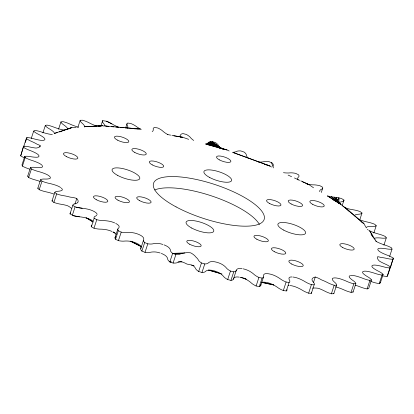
<?xml version="1.0" encoding="UTF-8"?>
<svg xmlns="http://www.w3.org/2000/svg" width="414" height="414" viewBox="0 0 414 414"><rect width="100%" height="100%" fill="white"/><g stroke="black" fill="none" stroke-linecap="round" stroke-linejoin="round"><path stroke-width="0.62" d="M24.426 157.874A12.073 3.71 18.1 0 1 20.7 155.861L23.582 146.245A12.073 3.71 18.1 0 1 29.689 146.98A20.017 6.153 18.1 0 0 36.07 148.062A8.089 3.855 11.9 0 0 40.215 145.852A8.089 0.999 12.8 0 0 37.369 144.372A20.017 6.153 18.1 0 0 31.63 141.464A12.073 3.71 18.1 0 1 26.33 138.442L26.941 137.526A12.073 3.71 18.1 0 1 33.467 138.711A20.017 6.153 18.1 0 0 40.132 140.227A7.913 2.432 18.1 0 0 43.31 137.205A20.017 6.153 18.1 0 0 38.212 134.198A12.073 3.71 18.1 0 1 33.658 131.129L31.267 138.436M20.7 155.861L23.582 146.245M389.626 256.421L392.017 249.109A12.073 3.71 18.1 0 1 386.474 248.855A20.017 6.153 18.1 0 0 380.538 248.229A7.913 2.432 18.1 0 0 381.144 252.493A20.017 6.153 18.1 0 0 387.38 255.231A12.073 3.71 18.1 0 1 393.3 258.139L390.418 267.754A12.073 3.71 18.1 0 1 389.993 267.76L387.059 276.474A12.073 3.71 18.1 0 1 382.267 275.74M390.5 266.849L390.418 267.754M23.872 147.224A12.073 3.71 18.1 0 1 23.546 146.965L26.33 138.442M25.347 142.395L26.941 137.526M38.761 156.668A7.913 2.432 18.1 0 1 36.251 157.242A20.017 6.153 18.1 0 1 30.315 156.621A12.073 3.71 18.1 0 0 24.773 156.363L21.983 164.891L22.408 166.117A12.073 3.71 18.1 0 0 28.799 168.84A20.017 6.153 18.1 0 1 29.932 169.207M22.408 166.117L25.197 157.594L24.773 156.363M40.437 181.534A20.017 6.153 18.1 0 0 35.335 179.955A12.073 3.71 18.1 0 1 28.628 177.487L27.697 176.147L30.481 167.618A12.073 3.71 18.1 0 1 35.319 167.396A20.017 6.153 18.1 0 0 40.67 167.546A7.913 2.432 18.1 0 0 42.414 165.843M42.901 132.894L45.286 125.582L46.875 125.069A12.073 3.71 18.1 0 1 53.742 127.072A20.017 6.153 18.1 0 0 60.491 129.323A7.913 2.432 18.1 0 0 64.807 130.027M28.628 177.487L31.417 168.964L30.481 167.618M39.842 146.98L40.215 145.852M53.996 194.099A7.913 2.432 18.1 0 0 52.847 193.68A20.017 6.153 18.1 0 0 46.063 191.837A12.073 3.71 18.1 0 1 39.206 189.69L37.788 188.266L40.577 179.738A12.073 3.71 18.1 0 1 44.593 179.039A20.017 6.153 18.1 0 0 49.214 178.719L50.156 178.274M58.545 129.246L60.936 121.933L62.954 121.644A12.073 3.71 18.1 0 1 69.743 123.988A20.017 6.153 18.1 0 0 76.279 126.529A7.913 2.432 18.1 0 0 78.619 127.17M39.206 189.69L41.995 181.161L40.577 179.738M71.518 208.289A8.089 2.945 30.3 0 0 67.353 205.644A20.017 6.153 18.1 0 0 60.718 204.2A12.073 3.71 18.1 0 1 53.882 202.42L52.014 200.956L54.798 192.427A12.073 3.71 18.1 0 1 57.898 191.268A20.017 6.153 18.1 0 0 61.686 190.481A7.913 2.432 18.1 0 0 61.313 188.08M77.822 127.584L80.207 120.277L82.619 120.215A12.073 3.71 18.1 0 1 89.155 122.839A20.017 6.153 18.1 0 0 95.323 125.608A8.089 2.924 5.9 0 0 102.424 125.711A8.089 0.916 21.9 0 0 103.867 126.042M53.882 202.42L56.666 193.897L54.798 192.427M92.627 220.802A7.913 2.432 18.1 0 0 85.258 217.748A20.017 6.153 18.1 0 0 79.431 216.786L78.939 216.739A12.073 3.71 18.1 0 1 73.454 215.71L70.018 213.893L72.807 205.37A12.073 3.71 18.1 0 1 74.903 203.781A20.017 6.153 18.1 0 0 77.609 202.684M74.944 204.143L76.781 198.513A8.089 1.92 6.4 0 0 70.137 197.121A20.017 6.153 18.1 0 0 63.502 195.677A12.073 3.71 18.1 0 1 56.666 193.897M100.85 126.13L102.641 120.65L106.512 121.24A12.073 3.71 18.1 0 1 111.506 123.662L111.92 123.915A20.017 6.153 18.1 0 0 117.146 126.591A7.913 2.432 18.1 0 0 118.259 127.046M72.295 215.373L75.079 206.845L72.807 205.37M111.868 231.436A7.913 2.432 18.1 0 0 106.134 229.692A20.017 6.153 18.1 0 0 100.286 229.144A12.073 3.71 18.1 0 1 93.988 228.223L91.365 226.774L94.154 218.245A12.073 3.71 18.1 0 1 95.199 216.268A20.017 6.153 18.1 0 0 96.7 215.259M125.608 128.055L127 123.791M93.988 228.223L96.772 219.694L94.154 218.245M115.04 237.579L117.83 229.051M140.874 248.296A20.017 6.153 18.1 0 0 140.548 246.102A7.913 2.432 18.1 0 0 129.458 241.181A20.017 6.153 18.1 0 0 124.221 241.103A12.073 3.71 18.1 0 1 118.43 240.653L115.522 239.266L118.311 230.738A12.073 3.71 18.1 0 1 118.285 228.419A20.017 6.153 18.1 0 0 119.097 226.386A7.913 2.432 18.1 0 0 115.682 223.4M118.43 240.653L121.214 232.125A12.073 3.71 18.1 0 0 127.005 232.58A20.017 6.153 18.1 0 1 132.242 232.652A7.913 2.432 18.1 0 1 143.337 237.579A20.017 6.153 18.1 0 1 143.658 239.768L140.734 248.638M160.166 253.011A7.913 2.432 18.1 0 0 154.655 251.935A20.017 6.153 18.1 0 0 150.158 252.333A12.073 3.71 18.1 0 1 145.019 252.359L141.898 251.07L144.688 242.547A12.073 3.71 18.1 0 1 143.482 240.296M145.019 252.359L147.803 243.83A12.073 3.71 18.1 0 0 152.947 243.805A20.017 6.153 18.1 0 1 157.439 243.406A7.913 2.432 18.1 0 1 162.95 244.488M239.344 277.163A7.913 2.432 18.1 0 0 235.157 277.251A20.017 6.153 18.1 0 0 233.465 278.974A12.073 3.71 18.1 0 1 230.95 280.387L227.669 279.569A12.073 3.71 18.1 0 1 223.612 276.516A20.017 6.153 18.1 0 0 220.3 273.545A7.913 2.432 18.1 0 0 208.164 270.192A20.017 6.153 18.1 0 0 205.463 271.501A12.073 3.71 18.1 0 1 201.98 272.474L198.668 271.475A12.073 3.71 18.1 0 1 195.532 268.495A20.017 6.153 18.1 0 0 193.193 265.664A8.089 1.703 7.2 0 0 187.03 264.111A8.089 1.723 29.1 0 0 181.891 261.881L181.104 261.684A20.017 6.153 18.1 0 0 177.466 262.548A12.073 3.71 18.1 0 1 173.099 263.056L169.843 261.896L172.633 253.368A12.073 3.71 18.1 0 1 170.485 250.542A20.017 6.153 18.1 0 0 169.176 247.914A7.913 2.432 18.1 0 0 164.11 244.897M173.099 263.056L175.883 254.527A12.073 3.71 18.1 0 0 180.25 254.025A20.017 6.153 18.1 0 1 183.894 253.156L184.82 252.918A8.089 3.141 6.4 0 1 190.709 252.85A8.089 3.162 29.7 0 1 195.977 257.135A20.017 6.153 18.1 0 1 198.316 259.971A12.073 3.71 18.1 0 0 201.458 262.947L204.764 263.951A12.073 3.71 18.1 0 0 208.252 262.978A20.017 6.153 18.1 0 1 210.949 261.669A7.913 2.432 18.1 0 1 223.089 265.017A20.017 6.153 18.1 0 1 226.396 267.987A12.073 3.71 18.1 0 0 230.453 271.041L233.734 271.863A12.073 3.71 18.1 0 0 236.249 270.445A20.017 6.153 18.1 0 1 237.941 268.727A7.913 2.432 18.1 0 1 242.133 268.634M198.668 271.475L201.458 262.947M201.98 272.474L204.764 263.951M227.669 279.569L230.453 271.041M230.95 280.387L233.734 271.863M233.408 279.15L236.301 270.27M260.742 284.573A20.017 6.153 18.1 0 0 260.779 284.775A12.073 3.71 18.1 0 1 259.293 286.602L256.121 285.981L258.905 277.458A12.073 3.71 18.1 0 1 254.03 274.399A20.017 6.153 18.1 0 0 249.839 271.367A7.913 2.432 18.1 0 0 243.261 268.852M259.293 286.602L262.083 278.073A12.073 3.71 18.1 0 0 263.568 276.252A20.017 6.153 18.1 0 1 264.204 274.161A7.913 2.432 18.1 0 1 275.564 276.029A20.017 6.153 18.1 0 1 280.547 279.046A12.073 3.71 18.1 0 0 286.115 282.032L289.107 282.431A12.073 3.71 18.1 0 0 289.526 280.242A20.017 6.153 18.1 0 1 289.096 277.835A7.913 2.432 18.1 0 1 291.87 276.956M260.742 285.546L263.532 277.023M261.42 282.684A7.913 2.432 18.1 0 1 272.779 284.558A20.017 6.153 18.1 0 1 277.758 287.57A12.073 3.71 18.1 0 0 283.331 290.556L286.115 282.032M283.331 290.556L286.322 290.954L289.107 282.431M321.305 192.489L322.703 188.225M308.627 293.179L311.411 284.651L314.143 284.822L311.359 293.35L308.627 293.179A12.073 3.71 18.1 0 1 302.494 290.338A20.017 6.153 18.1 0 0 296.854 287.409A7.913 2.432 18.1 0 0 290.054 285.546M313.419 282.659L315.261 277.028A8.089 1.941 29.9 0 1 321.466 279.864A20.017 6.153 18.1 0 1 327.629 282.633A12.073 3.71 18.1 0 0 334.17 285.256L336.577 285.194L333.793 293.723L331.381 293.785A12.073 3.71 18.1 0 1 324.845 291.161A20.017 6.153 18.1 0 0 318.676 288.392A8.089 2.924 5.9 0 0 312.617 288.128M342.187 205.587L343.982 200.107L341.705 198.627A12.073 3.71 18.1 0 0 335.061 197.261A20.017 6.153 18.1 0 1 328.742 196.252A7.913 2.432 18.1 0 1 327.572 195.957L340.153 203.916L331.479 196.795L339.568 203.641A8.089 0.911 14.4 0 0 340.898 204.221A8.089 2.945 30.3 0 0 346.647 208.356A20.017 6.153 18.1 0 0 353.282 209.8A12.073 3.71 18.1 0 1 360.118 211.58L361.986 213.044L359.797 219.746M331.381 293.785L334.17 285.256M351.046 292.356L353.83 283.828L355.854 283.538L353.064 292.067L351.046 292.356A12.073 3.71 18.1 0 1 344.257 290.012A20.017 6.153 18.1 0 0 337.72 287.471A7.913 2.432 18.1 0 0 335.381 286.83M373.821 233.041L376.212 225.733L374.794 224.31A12.073 3.71 18.1 0 0 367.937 222.163A20.017 6.153 18.1 0 1 361.153 220.32A7.913 2.432 18.1 0 1 358.897 219.446M355.217 285.168A20.017 6.153 18.1 0 1 360.258 286.928A12.073 3.71 18.1 0 0 367.125 288.931L369.914 280.402L371.498 279.89A12.073 3.71 18.1 0 0 367.808 276.857A20.017 6.153 18.1 0 1 363.476 273.825A7.913 2.432 18.1 0 1 368.444 271.548A20.017 6.153 18.1 0 1 375.239 273.452A12.073 3.71 18.1 0 0 382.019 275.067L383.131 274.342A12.073 3.71 18.1 0 0 378.577 271.279A20.017 6.153 18.1 0 1 373.48 268.272A7.913 2.432 18.1 0 1 376.652 265.25A20.017 6.153 18.1 0 1 383.323 266.761A12.073 3.71 18.1 0 0 389.843 267.951M371.498 279.89L368.714 288.418L367.125 288.931M383.913 245.166L386.303 237.853L385.372 236.513A12.073 3.71 18.1 0 0 378.665 234.045A20.017 6.153 18.1 0 1 371.901 231.85A7.913 2.432 18.1 0 1 368.843 230.381M370.753 281.422A20.017 6.153 18.1 0 1 372.45 281.975A12.073 3.71 18.1 0 0 379.229 283.595L382.019 275.067M379.229 283.595L380.342 282.871L383.131 274.342M390.511 266.668L393.3 258.139M387.059 276.474L387.67 275.558L390.454 267.035A12.073 3.71 18.1 0 0 385.155 264.008A20.017 6.153 18.1 0 1 379.415 261.099A8.089 3.866 24.1 0 1 377.47 256.887A8.089 1.009 23.6 0 1 380.714 257.41A20.017 6.153 18.1 0 1 387.095 258.491A12.073 3.71 18.1 0 0 393.207 259.226M23.546 146.965L23.789 146.582M390.454 267.035L390.004 267.723M23.945 146.354L24.157 146.049M33.658 131.129L34.771 130.405A12.073 3.71 18.1 0 1 41.55 132.025A20.017 6.153 18.1 0 0 48.34 133.929A7.913 2.432 18.1 0 0 52.345 134.317M152.176 131.569L152.58 131.316A20.017 6.153 18.1 0 0 153.221 129.225A12.073 3.71 18.1 0 1 154.707 127.398L157.879 128.019A12.073 3.71 18.1 0 1 162.754 131.072A20.017 6.153 18.1 0 0 166.951 134.105A7.913 2.432 18.1 0 0 167.887 134.617M68.584 128.992L71.87 127.548L76.202 127.564M59.704 131.869L71.87 127.548L54.234 133.448A7.913 2.432 18.1 0 0 53.313 131.647A20.017 6.153 18.1 0 0 48.981 128.614A12.073 3.71 18.1 0 1 45.286 125.582M54.234 133.448L57.272 132.563M59.699 131.849L61.52 131.321M94.123 126.487L97.316 126.187M98.589 126.068L102.424 125.711L84.534 126.7L96.478 126.141M98.361 126.053L100.25 125.965M175.883 254.527L172.633 253.368L184.82 252.918M172.633 253.368L182.797 253.275M161.32 253.425A7.913 2.432 18.1 0 1 166.387 256.442A20.017 6.153 18.1 0 1 167.696 259.071A12.073 3.71 18.1 0 0 169.843 261.896L171.117 261.886M169.843 261.896L171.111 261.896M178.087 261.886L181.891 261.881M134.488 128.837L138.312 128.961M180.302 137.184L182.709 137.272L188.649 139.337M106.279 126.254L108.841 126.461M111.402 126.674L113.964 126.881M115.889 127.041L119.092 127.3M120.37 127.403L124.216 127.719M125.494 127.822L140.227 129.028L104.825 125.98A8.089 0.916 21.9 0 1 104.68 126.079M97.062 214.607A7.913 2.432 18.1 0 0 88.047 209.22A20.017 6.153 18.1 0 0 82.215 208.258L81.729 208.211A12.073 3.71 18.1 0 1 76.243 207.186L75.079 206.845M108.561 126.467L104.783 125.815M283.476 172.674L284.542 172.819A20.017 6.153 18.1 0 0 289.779 172.897A12.073 3.71 18.1 0 1 295.57 173.347L298.478 174.734A12.073 3.71 18.1 0 1 298.504 177.052A20.017 6.153 18.1 0 0 297.687 179.086A7.913 2.432 18.1 0 0 298.189 180.007M173.87 135.844L182.709 137.272L171.919 135.357M167.473 134.566L170.651 135.13M76.243 207.186L82.215 208.258M73.454 215.71L79.431 216.786M262.083 278.073L258.905 277.458M245.078 278.891L246.325 279.155M261.296 282.327L273.773 284.972L261.208 282.11M245.497 278.524L240.472 277.38A7.913 2.432 18.1 0 1 247.049 279.895A20.017 6.153 18.1 0 1 251.246 282.928A12.073 3.71 18.1 0 0 256.121 285.981M218.959 147.912L226.97 149.889A8.089 1.723 29.1 0 0 229.17 150.991M191.568 265.063L194.052 265.793M208.946 270.166L221.982 273.996M192.453 265.358L193.685 265.721M208.48 270.052L220.812 273.659M264.608 164.337L269.995 166.009L271.491 167.028M306.469 183.785L308.854 184.546L313.548 187.79M233.636 152.714L269.995 166.009L232.709 152.342M147.803 243.83L144.688 242.547M302.401 181.72L308.854 184.546L300.787 180.861M288.113 175.081L291.57 176.659M294.447 177.973L299.638 180.338M121.214 232.125L118.311 230.738M106.512 121.24L111.92 123.915M130.198 241.134L141.127 246.563M115.159 233.098L112.898 231.928A7.913 2.432 18.1 0 1 116.153 234.474M130.995 241.274L141.174 246.527M332.639 199.589L340.898 204.221L327.572 195.957M220.46 147.984L210.136 141.712L222.432 148.936L208.858 142.214L223.441 149.216L208.247 142.783L223.969 149.231L207.233 143.379L225.739 149.697L205.722 144.077L226.97 149.889A8.089 1.703 7.2 0 1 224.554 149.47M86.04 217.686L93.134 222.059M86.749 218.007L92.7 221.713M361.013 221.537L363.942 223.705L365.966 227.322M220.543 147.891L212.02 141.526A12.073 3.71 18.1 0 0 208.537 142.499A20.017 6.153 18.1 0 1 205.836 143.808M220.01 147.596L212.02 141.526L215.332 142.525A12.073 3.71 18.1 0 1 218.468 145.505A20.017 6.153 18.1 0 0 220.527 148.088M342.481 205.711L363.942 223.705L345.545 207.776L349.131 211.249M339.568 203.641L334.072 197.162L339.154 203.398A8.089 0.911 14.4 0 1 339.025 202.932M371.073 234.479L376.414 241.667L369.769 230.898L372.735 236.425M339.154 203.398L336.075 197.369L338.921 203.196L338.818 197.856L338.843 200.159M271.325 162.604L273.012 166.242M392.017 249.109L391.592 247.882A12.073 3.71 18.1 0 0 385.201 245.16A20.017 6.153 18.1 0 1 378.619 242.666A7.913 2.432 18.1 0 1 375.86 241.129M338.859 201.313L338.88 203.041M76.781 198.513A8.089 3.954 22.3 0 1 77.765 202.544M312.001 279.657A8.089 3.949 13.7 0 1 315.261 277.028M154.727 189.979A58.188 17.885 18.1 0 1 211.104 195.76A58.188 17.885 18.1 0 1 259.407 224.445M312.084 280.066A20.017 6.153 18.1 0 0 313.486 282.327A12.073 3.71 18.1 0 1 314.143 284.822M311.411 284.651A12.073 3.71 18.1 0 1 305.278 281.815A20.017 6.153 18.1 0 0 299.638 278.886A7.913 2.432 18.1 0 0 292.843 277.018M311.545 292.237A12.073 3.71 18.1 0 1 311.359 293.35M288.227 285.505A7.913 2.432 18.1 0 1 289.086 285.484M287.062 289.64A12.073 3.71 18.1 0 1 286.322 290.954M114.652 222.908A7.913 2.432 18.1 0 0 108.918 221.164A20.017 6.153 18.1 0 0 103.07 220.615A12.073 3.71 18.1 0 1 96.772 219.694M141.898 251.07A12.073 3.71 18.1 0 1 140.693 248.824M115.522 239.266A12.073 3.71 18.1 0 1 115.34 237.087M115.656 236.808A20.017 6.153 18.1 0 1 115.496 236.948M91.365 226.774A12.073 3.71 18.1 0 1 91.768 225.149M70.018 213.893A12.073 3.71 18.1 0 1 70.571 212.899M369.914 280.402A12.073 3.71 18.1 0 1 363.047 278.399A20.017 6.153 18.1 0 0 356.299 276.148A7.913 2.432 18.1 0 0 350.41 275.574M349.846 275.755A7.913 2.432 18.1 0 0 349.654 277.628A20.017 6.153 18.1 0 0 353.111 280.614A12.073 3.71 18.1 0 1 355.854 283.538M353.83 283.828A12.073 3.71 18.1 0 1 347.046 281.484A20.017 6.153 18.1 0 0 340.51 278.943A7.913 2.432 18.1 0 0 332.354 279.59A20.017 6.153 18.1 0 0 334.854 282.451A12.073 3.71 18.1 0 1 336.577 285.194M387.338 275.3A12.073 3.71 18.1 0 1 387.67 275.558M380.088 282.617A12.073 3.71 18.1 0 1 380.342 282.871M352.883 291.627A12.073 3.71 18.1 0 1 353.064 292.067M333.787 293.329A12.073 3.71 18.1 0 1 333.793 293.723M361.986 213.044A12.073 3.71 18.1 0 1 358.891 214.204A20.017 6.153 18.1 0 0 355.103 214.995A7.913 2.432 18.1 0 0 354.482 215.973M376.212 225.733A12.073 3.71 18.1 0 1 372.196 226.432A20.017 6.153 18.1 0 0 367.57 226.758A7.913 2.432 18.1 0 0 366.39 227.917M368.036 229.858A7.913 2.432 18.1 0 1 367.373 229.335M386.303 237.853A12.073 3.71 18.1 0 1 381.465 238.081A20.017 6.153 18.1 0 0 376.119 237.926A7.913 2.432 18.1 0 0 374.251 238.806M232.896 152.316A20.017 6.153 18.1 0 0 236.534 151.452A12.073 3.71 18.1 0 1 240.901 150.944L244.156 152.104A12.073 3.71 18.1 0 1 246.304 154.929A20.017 6.153 18.1 0 0 247.613 157.558A7.913 2.432 18.1 0 0 248.126 158.065M258.372 162.003A7.913 2.432 18.1 0 0 259.345 162.065A20.017 6.153 18.1 0 0 263.842 161.667A12.073 3.71 18.1 0 1 268.981 161.641L272.101 162.93A12.073 3.71 18.1 0 1 273.199 165.533A20.017 6.153 18.1 0 0 273.452 167.898M307.866 184.308A20.017 6.153 18.1 0 0 313.714 184.856A12.073 3.71 18.1 0 1 320.012 185.777L322.635 187.226A12.073 3.71 18.1 0 1 321.585 189.208A20.017 6.153 18.1 0 0 319.727 190.864A7.913 2.432 18.1 0 0 319.862 191.692M343.982 200.107A12.073 3.71 18.1 0 1 341.881 201.69A20.017 6.153 18.1 0 0 339.345 202.658M178.843 136.749A20.017 6.153 18.1 0 0 180.535 135.026A12.073 3.71 18.1 0 1 183.05 133.613L186.331 134.431A12.073 3.71 18.1 0 1 190.388 137.484A20.017 6.153 18.1 0 0 193.7 140.455M104.752 125.613A20.017 6.153 18.1 0 0 103.303 123.144A12.073 3.71 18.1 0 1 102.641 120.65M127.062 128.216A7.913 2.432 18.1 0 0 127.688 127.641A20.017 6.153 18.1 0 0 127.264 125.23A12.073 3.71 18.1 0 1 127.678 123.046L130.669 123.444A12.073 3.71 18.1 0 1 136.242 126.43A20.017 6.153 18.1 0 0 141.221 129.442M67.337 129.463A7.913 2.432 18.1 0 0 67.135 127.843A20.017 6.153 18.1 0 0 63.673 124.857A12.073 3.71 18.1 0 1 60.936 121.933M84.311 127.026A7.913 2.432 18.1 0 0 84.435 125.882A20.017 6.153 18.1 0 0 81.931 123.02A12.073 3.71 18.1 0 1 80.207 120.277M60.651 187.563A7.913 2.432 18.1 0 0 55.631 185.156A20.017 6.153 18.1 0 0 48.847 183.314A12.073 3.71 18.1 0 1 41.995 181.161M50.368 177.942A7.913 2.432 18.1 0 0 44.888 173.626A20.017 6.153 18.1 0 0 38.119 171.427A12.073 3.71 18.1 0 1 31.417 168.964M42.088 165.367A7.913 2.432 18.1 0 0 38.171 162.811A20.017 6.153 18.1 0 0 31.588 160.311A12.073 3.71 18.1 0 1 25.197 157.594M38.973 156.342A7.913 2.432 18.1 0 0 35.64 152.978A20.017 6.153 18.1 0 0 29.404 150.241A12.073 3.71 18.1 0 1 23.489 147.332M52.014 200.956A12.073 3.71 18.1 0 1 52.428 200.505M37.788 188.266A12.073 3.71 18.1 0 1 38.212 188.023M27.697 176.147A12.073 3.71 18.1 0 1 27.976 176.059M269.504 203.486A7.566 2.324 18.1 0 0 280.951 205.137A7.566 2.324 18.1 0 0 270.844 199.688A7.566 2.324 18.1 0 0 269.504 203.486M152.259 164.886A7.566 2.324 18.1 0 0 163.706 166.537A7.566 2.324 18.1 0 0 153.599 161.087A7.566 2.324 18.1 0 0 152.259 164.886M139.653 200.681A7.566 2.324 18.1 0 0 151.1 202.332A7.566 2.324 18.1 0 0 140.993 196.883A7.566 2.324 18.1 0 0 139.653 200.681M256.897 239.282A7.566 2.324 18.1 0 0 268.344 240.932A7.566 2.324 18.1 0 0 258.238 235.483A7.566 2.324 18.1 0 0 256.897 239.282M176.059 206.881A58.188 17.885 18.1 0 0 264.111 219.565A58.188 17.885 18.1 0 0 186.352 177.658A58.188 17.885 18.1 0 0 176.059 206.881M209.562 177.435A14.547 4.471 18.1 0 0 231.571 180.607A14.547 4.471 18.1 0 0 212.134 170.133A14.547 4.471 18.1 0 0 209.562 177.435M117.742 175.453A14.547 4.471 18.1 0 0 139.756 178.62A14.547 4.471 18.1 0 0 120.314 168.146A14.547 4.471 18.1 0 0 117.742 175.453M191.734 228.057A14.547 4.471 18.1 0 0 213.743 231.229A14.547 4.471 18.1 0 0 194.306 220.75A14.547 4.471 18.1 0 0 191.734 228.057M283.549 230.039A14.547 4.471 18.1 0 0 305.563 233.211A14.547 4.471 18.1 0 0 286.121 222.737A14.547 4.471 18.1 0 0 283.549 230.039M219.436 159.902A7.566 2.324 18.1 0 0 230.883 161.553A7.566 2.324 18.1 0 0 220.776 156.104A7.566 2.324 18.1 0 0 219.436 159.902M134.819 152.492A7.566 2.324 18.1 0 0 146.266 154.137A7.566 2.324 18.1 0 0 136.159 148.688A7.566 2.324 18.1 0 0 134.819 152.492M117.379 140.092A7.566 2.324 18.1 0 0 128.826 141.738A7.566 2.324 18.1 0 0 118.72 136.289A7.566 2.324 18.1 0 0 117.379 140.092M66.406 156.595A7.566 2.324 18.1 0 0 77.853 158.241A7.566 2.324 18.1 0 0 67.741 152.797A7.566 2.324 18.1 0 0 66.406 156.595M118.011 200.216A7.566 2.324 18.1 0 0 129.458 201.861A7.566 2.324 18.1 0 0 119.351 196.417A7.566 2.324 18.1 0 0 118.011 200.216M96.369 199.745A7.566 2.324 18.1 0 0 107.816 201.395A7.566 2.324 18.1 0 0 97.709 195.946A7.566 2.324 18.1 0 0 96.369 199.745M189.721 244.27A7.566 2.324 18.1 0 0 201.168 245.916A7.566 2.324 18.1 0 0 191.061 240.467A7.566 2.324 18.1 0 0 189.721 244.27M274.337 251.681A7.566 2.324 18.1 0 0 285.784 253.332A7.566 2.324 18.1 0 0 275.677 247.882A7.566 2.324 18.1 0 0 274.337 251.681M291.777 264.08A7.566 2.324 18.1 0 0 303.224 265.731A7.566 2.324 18.1 0 0 293.117 260.282A7.566 2.324 18.1 0 0 291.777 264.08M342.756 247.577A7.566 2.324 18.1 0 0 354.198 249.223A7.566 2.324 18.1 0 0 344.091 243.779A7.566 2.324 18.1 0 0 342.756 247.577M291.145 203.957A7.566 2.324 18.1 0 0 302.593 205.603A7.566 2.324 18.1 0 0 292.486 200.159A7.566 2.324 18.1 0 0 291.145 203.957M312.787 204.423A7.566 2.324 18.1 0 0 324.234 206.074A7.566 2.324 18.1 0 0 314.128 200.624A7.566 2.324 18.1 0 0 312.787 204.423"/></g></svg>
